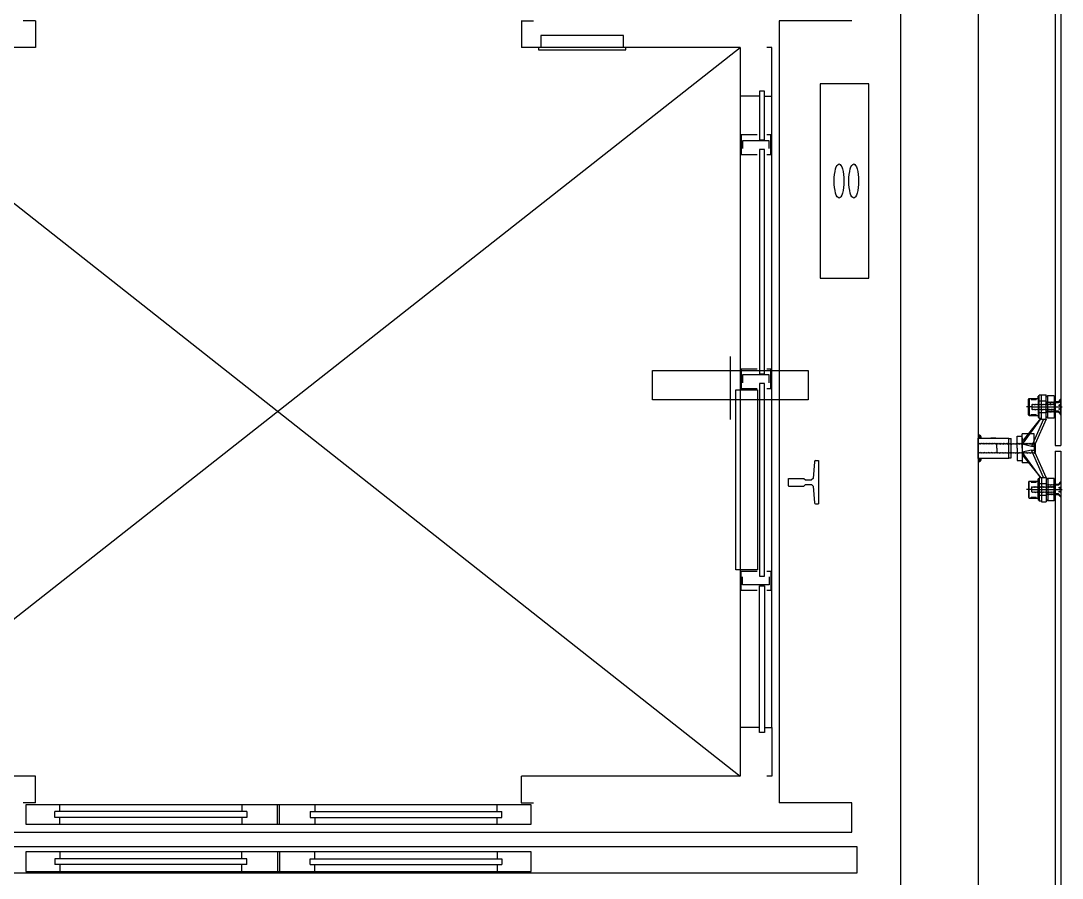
# Model space of a CAD drawing. Header units: millimetres. Extents: x -7616 to 421613, y 91067 to 341353.
# Drawn here: x 309207 to 311350, y 213628 to 215393 of the extents above; entities that cross this region are included whole.
import ezdxf

# ---------------------------------------------------------------- set-up
doc = ezdxf.new("R2010")
doc.units = ezdxf.units.MM
doc.header["$LTSCALE"] = 500
doc.header["$MEASUREMENT"] = 0
for name, pattern in [('CENTER', [65, 60, -2, 1, -2]), ('CENTER1', [8, 6, -1, 0, -1]), ('DASH_2', [34, 30, -1.5, 1, -1.5]), ('HIDDEN', [2, 1, -1])]:
    doc.linetypes.add(name, pattern=pattern)
doc.layers.add('e-plan', color=9, linetype='CONTINUOUS')

msp = doc.modelspace()

# ---------------------------------------------------------------- linework, layer by layer
at = {"layer": 'e-plan'}
for p, q in [((311334.9, 215934.2), (311334.9, 214519.2)), ((311346.9, 215934.2), (311346.9, 214519.2)), ((311016.9, 215648.2), (311016.9, 213378.2)), ((311176.9, 215648.2), (311176.9, 213378.2)), ((309236.9, 215393.2), (309211.9, 215393.2)), ((309236.9, 215393.2), (309236.9, 215338.2)), ((310236.7, 215393.2), (310261.7, 215393.2)), ((310236.9, 215393.2), (310236.9, 215338.2)), ((309236.9, 215338.2), (308786.9, 215338.2)), ((310686.9, 215338.2), (310236.9, 215338.2)), ((310686.9, 215338.2), (310686.9, 213838.2)), ((310726.9, 215238.2), (310686.9, 215238.2)), ((311176.9, 214492.2), (311176.9, 214534.2)), ((311334.9, 214519.2), (311346.9, 214519.2)), ((311334.9, 214507.2), (311334.9, 213068.2)), ((311334.9, 214507.2), (311346.9, 214507.2)), ((311346.9, 214507.2), (311346.9, 213068.2)), ((310839.8, 214485.3), (310837.1, 214451.2)), ((310842.3, 214487.7), (310847.9, 214487.7)), ((310847.9, 214487.7), (310847.9, 214398.7)), ((310785.9, 214450.2), (310786.9, 214451.2)), ((310785.9, 214450.2), (310785.9, 214436.2)), ((310785.9, 214436.2), (310786.9, 214435.2)), ((310786.9, 214451.2), (310817.9, 214451.2)), ((310786.9, 214435.2), (310817.9, 214435.2)), ((310817.9, 214451.2), (310821.2, 214447.9)), ((310817.9, 214435.2), (310821.2, 214438.4)), ((310821.2, 214447.9), (310833.9, 214447.9)), ((310821.2, 214438.4), (310833.9, 214438.4)), ((310837.1, 214451.2), (310833.9, 214447.9)), ((310837.1, 214435.2), (310833.9, 214438.4)), ((310837.1, 214435.2), (310839.8, 214401)), ((310842.3, 214398.7), (310847.9, 214398.7)), ((310726.9, 213938.2), (310686.9, 213938.2)), ((309236.9, 213838.2), (308786.9, 213838.2)), ((309236.9, 213783.2), (309236.9, 213838.2)), ((310686.9, 213838.2), (310236.9, 213838.2)), ((310236.9, 213783.2), (310236.9, 213838.2)), ((309236.9, 213783.2), (309211.9, 213783.2)), ((309286.9, 213765.2), (309286.9, 213779.2)), ((309661.9, 213779.2), (309661.9, 213765.2)), ((309734.9, 213739.2), (309734.9, 213779.2)), ((309738.9, 213739.2), (309738.9, 213779.2)), ((309811.9, 213779.2), (309811.9, 213765.2)), ((310186.9, 213765.2), (310186.9, 213779.2)), ((310236.7, 213783.2), (310261.7, 213783.2)), ((309671.9, 213765.2), (309276.9, 213765.2)), ((309286.9, 213739.2), (309286.9, 213753.2)), ((309661.9, 213753.2), (309661.9, 213739.2)), ((309671.9, 213765.2), (309671.9, 213753.2)), ((309801.9, 213765.2), (309801.9, 213753.2)), ((309801.9, 213765.2), (310196.9, 213765.2)), ((309811.9, 213753.2), (309811.9, 213739.2)), ((310186.9, 213739.2), (310186.9, 213753.2)), ((308546.9, 213693.2), (310926.9, 213693.2)), ((310926.9, 213693.2), (310926.9, 213638.2)), ((309286.9, 213682.2), (309286.9, 213668.2)), ((309661.9, 213668.2), (309661.9, 213682.2)), ((309671.9, 213656.2), (309671.9, 213668.2)), ((309734.9, 213682.2), (309734.9, 213642.2)), ((309738.9, 213682.2), (309738.9, 213642.2)), ((309801.9, 213656.2), (309801.9, 213668.2)), ((309811.9, 213668.2), (309811.9, 213682.2)), ((310186.9, 213682.2), (310186.9, 213668.2)), ((309671.9, 213656.2), (309276.9, 213656.2)), ((309286.9, 213656.2), (309286.9, 213642.2)), ((309661.9, 213642.2), (309661.9, 213656.2)), ((309801.9, 213656.2), (310196.9, 213656.2)), ((309811.9, 213642.2), (309811.9, 213656.2)), ((310186.9, 213656.2), (310186.9, 213642.2)), ((310926.9, 213638.2), (308546.9, 213638.2))]:
    msp.add_line(p, q, dxfattribs=at)
at = {"layer": 'e-plan', "linetype": 'Continuous'}
for p, q in [((310766.9, 215393.2), (310766.9, 213783.2)), ((310916.9, 215393.2), (310766.9, 215393.2)), ((310751.9, 213938.2), (310751.9, 215338.2)), ((311279.9, 214613.7), (311281.9, 214615.7)), ((311279.9, 214582.7), (311279.9, 214613.7)), ((311281.9, 214615.7), (311299.9, 214615.7)), ((311285.9, 214613.7), (311295.9, 214613.7)), ((311301.9, 214620.2), (311299.9, 214620.2)), ((311301.9, 214574.2), (311301.9, 214622.2)), ((311306.9, 214622.2), (311301.9, 214622.2)), ((311306.9, 214623.1), (311316.9, 214623.1)), ((311306.9, 214573.1), (311306.9, 214623.1)), ((311316.9, 214607.2), (311316.9, 214623.1)), ((311316.9, 214593.7), (311316.9, 214606.9)), ((311332.9, 214621.2), (311319.9, 214621.2)), ((311319.9, 214606.9), (311319.9, 214621.2)), ((311319.9, 214575.2), (311319.9, 214606.9)), ((311332.9, 214621.2), (311332.9, 214608.2)), ((311332.9, 214619.7), (311334.9, 214619.7)), ((311332.9, 214607.9), (311332.9, 214603.9)), ((311341.7, 214608.9), (311334.9, 214608.9)), ((311341.7, 214606.9), (311334.9, 214606.9)), ((311341.7, 214608.9), (311346.9, 214614.2)), ((311346.9, 214581.3), (311346.9, 214615)), ((311316.9, 214589.4), (311316.9, 214593.4)), ((311316.9, 214573.1), (311316.9, 214589.1)), ((311332.9, 214603.7), (311332.9, 214592.7)), ((311332.9, 214592.4), (311332.9, 214588.4)), ((311332.9, 214588.1), (311332.9, 214576.7)), ((311341.7, 214589.4), (311334.9, 214589.4)), ((311341.7, 214587.4), (311334.9, 214587.4)), ((311341.7, 214587.4), (311346.9, 214582.2)), ((311343.9, 214601.5), (311343.9, 214602.9)), ((311343.9, 214593.5), (311343.9, 214594.9)), ((311266.9, 214526.5), (311305.7, 214574.2)), ((311305.9, 214574.2), (311266.9, 214521.4)), ((311281.9, 214580.7), (311279.9, 214582.7)), ((311281.9, 214580.7), (311299.9, 214580.7)), ((311285.9, 214582.7), (311295.9, 214582.7)), ((311311.2, 214573.2), (311286.5, 214517.1)), ((311316.7, 214573.2), (311294.2, 214522.2)), ((311301.9, 214576.2), (311299.9, 214576.2)), ((311306.9, 214574.2), (311301.9, 214574.2)), ((311306.9, 214573.1), (311316.9, 214573.1)), ((311332.9, 214575.2), (311319.9, 214575.2)), ((311332.9, 214576.7), (311334.9, 214576.7)), ((311332.9, 214576.7), (311332.9, 214575.2)), ((311266.9, 214513.2), (311266.9, 214543.2)), ((311291.9, 214543.2), (311266.9, 214543.2)), ((311291.9, 214517.1), (311291.9, 214543.2)), ((311176.9, 214534.2), (311238.8, 214534.2)), ((311212.8, 214534.2), (311202.9, 214534.2)), ((311239.8, 214533.2), (311238.8, 214534.2)), ((311238.8, 214534.2), (311238.8, 214492.2)), ((311239.8, 214533.2), (311244.8, 214533.2)), ((311239.8, 214493.2), (311239.8, 214533.2)), ((311244.8, 214523.3), (311244.8, 214533.2)), ((311244.8, 214503.3), (311244.8, 214523)), ((311256.9, 214523.4), (311256.9, 214538.2)), ((311256.9, 214513.2), (311256.9, 214523.2)), ((311266.9, 214534.7), (311266.9, 214513.2)), ((311286.5, 214517.1), (311266.9, 214521.4)), ((311294.1, 214522), (311291.9, 214517.1)), ((311294.6, 214504.5), (311294.6, 214521.8)), ((311244.8, 214493.2), (311244.8, 214503)), ((311256.9, 214513.2), (311256.9, 214503.2)), ((311256.9, 214502.9), (311256.9, 214488.2)), ((311266.9, 214513.2), (311266.9, 214483.2)), ((311266.9, 214513.2), (311266.9, 214491.7)), ((311286.5, 214509.2), (311266.9, 214504.9)), ((311305.9, 214452.2), (311266.9, 214504.9)), ((311266.9, 214499.8), (311305.7, 214452.2)), ((311291.9, 214517.1), (311286.5, 214517.1)), ((311311.2, 214453.2), (311286.5, 214509.2)), ((311286.5, 214509.2), (311291.9, 214509.2)), ((311291.9, 214517.1), (311291.9, 214509.2)), ((311294.1, 214504.3), (311291.9, 214509.2)), ((311316.7, 214453.2), (311294.2, 214504.1)), ((311238.8, 214492.2), (311176.9, 214492.2)), ((311238.8, 214492.2), (311239.8, 214493.2)), ((311239.8, 214493.2), (311244.8, 214493.2)), ((311280.5, 214483.2), (311266.9, 214483.2)), ((311281.9, 214445.7), (311279.9, 214443.7)), ((311279.9, 214443.7), (311279.9, 214412.7)), ((311281.9, 214445.7), (311299.9, 214445.7)), ((311285.9, 214443.7), (311295.9, 214443.7)), ((311301.9, 214450.2), (311299.9, 214450.2)), ((311306.9, 214452.2), (311301.9, 214452.2)), ((311301.9, 214452.2), (311301.9, 214404.2)), ((311306.9, 214453.2), (311306.9, 214403.2)), ((311306.9, 214453.2), (311316.9, 214453.2)), ((311316.9, 214453.2), (311316.9, 214437.2)), ((311316.9, 214436.9), (311316.9, 214432.9)), ((311319.9, 214451.2), (311319.9, 214419.4)), ((311332.9, 214451.2), (311319.9, 214451.2)), ((311332.9, 214449.7), (311332.9, 214451.2)), ((311332.9, 214449.7), (311334.9, 214449.7)), ((311332.9, 214438.2), (311332.9, 214449.7)), ((311332.9, 214433.9), (311332.9, 214437.9)), ((311341.7, 214438.9), (311334.9, 214438.9)), ((311341.7, 214436.9), (311334.9, 214436.9)), ((311341.7, 214438.9), (311346.9, 214444.2)), ((311346.9, 214445), (311346.9, 214411.3)), ((311316.9, 214432.7), (311316.9, 214419.4)), ((311316.9, 214419.1), (311316.9, 214403.2)), ((311319.9, 214419.4), (311319.9, 214405.2)), ((311332.9, 214422.7), (311332.9, 214433.7)), ((311332.9, 214418.4), (311332.9, 214422.4)), ((311332.9, 214405.2), (311332.9, 214418.1)), ((311341.7, 214419.4), (311334.9, 214419.4)), ((311341.7, 214417.4), (311334.9, 214417.4)), ((311341.7, 214417.4), (311346.9, 214412.2)), ((311343.9, 214432.9), (311343.9, 214431.5)), ((311343.9, 214424.9), (311343.9, 214423.5)), ((311279.9, 214412.7), (311281.9, 214410.7)), ((311281.9, 214410.7), (311299.9, 214410.7)), ((311285.9, 214412.7), (311295.9, 214412.7)), ((311301.9, 214406.2), (311299.9, 214406.2)), ((311306.9, 214404.2), (311301.9, 214404.2)), ((311306.9, 214403.2), (311316.9, 214403.2)), ((311332.9, 214405.2), (311319.9, 214405.2)), ((311332.9, 214406.7), (311334.9, 214406.7)), ((310916.9, 213783.2), (310766.9, 213783.2)), ((310916.9, 213723.2), (310916.9, 213783.2)), ((308556.9, 213723.2), (310916.9, 213723.2))]:
    msp.add_line(p, q, dxfattribs=at)
at = {"layer": 'e-plan', "ltscale": 2}
for p, q in [((308786.9, 213843.2), (310686.9, 215338.2)), ((308786.9, 215338.2), (310686.9, 213838.2))]:
    msp.add_line(p, q, dxfattribs=at)
at = {"layer": 'e-plan', "linetype": 'CENTER'}
msp.add_line((310666.9, 214572.1), (310666.9, 214702), dxfattribs=at)
at = {"layer": 'e-plan', "linetype": 'CENTER1'}
for p, q in [((311281.9, 214615.7), (311281.9, 214580.7)), ((311285.9, 214615.7), (311285.9, 214613.7)), ((311295.9, 214615.7), (311295.9, 214613.7)), ((311299.9, 214615.7), (311299.9, 214620.2)), ((311299.9, 214615.7), (311299.9, 214578)), ((311319.9, 214621.2), (311316.9, 214618.2)), ((311316.9, 214607.2), (311318.4, 214608.7)), ((311316.9, 214606.9), (311318.4, 214608.4)), ((311318.4, 214608.7), (311319.9, 214607.2)), ((311318.4, 214608.4), (311319.9, 214606.9)), ((311319.9, 214607.2), (311321.4, 214608.7)), ((311319.9, 214606.9), (311321.4, 214608.4)), ((311321.4, 214608.7), (311322.9, 214607.2)), ((311321.4, 214608.4), (311322.9, 214606.9)), ((311322.9, 214607.2), (311324.4, 214608.7)), ((311322.9, 214606.9), (311324.4, 214608.4)), ((311324.4, 214608.7), (311325.9, 214607.2)), ((311324.4, 214608.4), (311325.9, 214606.9)), ((311325.9, 214607.2), (311327.4, 214608.7)), ((311325.9, 214606.9), (311327.4, 214608.4)), ((311327.4, 214608.7), (311328.9, 214607.2)), ((311327.4, 214608.4), (311328.9, 214606.9)), ((311328.9, 214607.2), (311330.4, 214608.7)), ((311328.9, 214606.9), (311330.4, 214608.4)), ((311330.4, 214608.7), (311331.9, 214607.2)), ((311330.4, 214608.4), (311331.9, 214606.9)), ((311331.9, 214606.9), (311333.4, 214608.4)), ((311331.9, 214607.2), (311332.9, 214608.2)), ((311333.4, 214608.4), (311334.9, 214606.9)), ((311346.9, 214612.2), (311341.7, 214606.9)), ((311286.9, 214598.2), (311275.9, 214598.2)), ((311286.9, 214602.7), (311288.4, 214604.2)), ((311286.9, 214602.7), (311286.9, 214593.7)), ((311286.9, 214598.2), (311349.5, 214598.2)), ((311286.9, 214593.7), (311288.4, 214592.2)), ((311288.4, 214604.2), (311289.9, 214602.7)), ((311288.4, 214592.2), (311289.9, 214593.7)), ((311289.9, 214602.7), (311291.4, 214604.2)), ((311289.9, 214593.7), (311291.4, 214592.2)), ((311291.4, 214604.2), (311292.9, 214602.7)), ((311291.4, 214592.2), (311292.9, 214593.7)), ((311292.9, 214602.7), (311294.4, 214604.2)), ((311292.9, 214593.7), (311294.4, 214592.2)), ((311294.4, 214604.2), (311295.9, 214602.7)), ((311294.4, 214592.2), (311295.9, 214593.7)), ((311295.9, 214602.7), (311297.4, 214604.2)), ((311295.9, 214593.7), (311297.4, 214592.2)), ((311297.4, 214604.2), (311298.9, 214602.7)), ((311297.4, 214592.2), (311298.9, 214593.7)), ((311298.9, 214602.7), (311300.4, 214604.2)), ((311298.9, 214593.7), (311300.4, 214592.2)), ((311300.4, 214604.2), (311301.9, 214602.7)), ((311300.4, 214592.2), (311301.9, 214593.7)), ((311301.9, 214602.7), (311303.4, 214604.2)), ((311301.9, 214593.7), (311303.4, 214592.2)), ((311303.4, 214604.2), (311304.9, 214602.7)), ((311303.4, 214592.2), (311304.9, 214593.7)), ((311304.9, 214602.7), (311306.4, 214604.2)), ((311304.9, 214593.7), (311306.4, 214592.2)), ((311306.4, 214604.2), (311307.9, 214602.7)), ((311306.4, 214592.2), (311307.9, 214593.7)), ((311307.9, 214602.7), (311309.4, 214604.2)), ((311307.9, 214593.7), (311309.4, 214592.2)), ((311309.4, 214604.2), (311310.9, 214602.7)), ((311309.4, 214592.2), (311310.9, 214593.7)), ((311310.9, 214602.7), (311312.4, 214604.2)), ((311310.9, 214593.7), (311312.4, 214592.2)), ((311312.4, 214604.2), (311313.9, 214602.7)), ((311312.4, 214592.2), (311313.9, 214593.7)), ((311313.9, 214602.7), (311315.4, 214604.2)), ((311313.9, 214593.7), (311315.4, 214592.2)), ((311315.4, 214604.2), (311316.9, 214602.7)), ((311315.4, 214592.2), (311316.9, 214593.7)), ((311316.9, 214602.9), (311318.4, 214604.4)), ((311316.9, 214602.7), (311318.4, 214604.2)), ((311316.9, 214593.7), (311318.4, 214592.2)), ((311316.9, 214593.4), (311318.4, 214591.9)), ((311316.9, 214589.4), (311318.4, 214587.9)), ((311316.9, 214589.1), (311318.4, 214587.6)), ((311318.4, 214604.4), (311319.9, 214602.9)), ((311318.4, 214604.2), (311319.9, 214602.7)), ((311318.4, 214592.2), (311319.9, 214593.7)), ((311318.4, 214591.9), (311319.9, 214593.4)), ((311318.4, 214587.9), (311319.9, 214589.4)), ((311318.4, 214587.6), (311319.9, 214589.1)), ((311319.9, 214602.9), (311321.4, 214604.4)), ((311319.9, 214602.7), (311321.4, 214604.2)), ((311319.9, 214593.7), (311321.4, 214592.2)), ((311319.9, 214593.4), (311321.4, 214591.9)), ((311319.9, 214589.4), (311321.4, 214587.9)), ((311319.9, 214589.1), (311321.4, 214587.6)), ((311321.4, 214604.4), (311322.9, 214602.9)), ((311321.4, 214604.2), (311322.9, 214602.7)), ((311321.4, 214592.2), (311322.9, 214593.7)), ((311321.4, 214591.9), (311322.9, 214593.4)), ((311321.4, 214587.9), (311322.9, 214589.4)), ((311321.4, 214587.6), (311322.9, 214589.1)), ((311322.9, 214602.9), (311324.4, 214604.4)), ((311322.9, 214602.7), (311324.4, 214604.2)), ((311322.9, 214593.7), (311324.4, 214592.2)), ((311322.9, 214593.4), (311324.4, 214591.9)), ((311322.9, 214589.4), (311324.4, 214587.9)), ((311322.9, 214589.1), (311324.4, 214587.6)), ((311324.4, 214604.4), (311325.9, 214602.9)), ((311324.4, 214604.2), (311325.9, 214602.7)), ((311324.4, 214592.2), (311325.9, 214593.7)), ((311324.4, 214591.9), (311325.9, 214593.4)), ((311324.4, 214587.9), (311325.9, 214589.4)), ((311324.4, 214587.6), (311325.9, 214589.1)), ((311325.9, 214602.9), (311327.4, 214604.4)), ((311325.9, 214602.7), (311327.4, 214604.2)), ((311325.9, 214593.7), (311327.4, 214592.2)), ((311325.9, 214593.4), (311327.4, 214591.9)), ((311325.9, 214589.4), (311327.4, 214587.9)), ((311325.9, 214589.1), (311327.4, 214587.6)), ((311327.4, 214604.4), (311328.9, 214602.9)), ((311327.4, 214604.2), (311328.9, 214602.7)), ((311327.4, 214592.2), (311328.9, 214593.7)), ((311327.4, 214591.9), (311328.9, 214593.4)), ((311327.4, 214587.9), (311328.9, 214589.4)), ((311327.4, 214587.6), (311328.9, 214589.1)), ((311328.9, 214602.9), (311330.4, 214604.4)), ((311328.9, 214602.7), (311330.4, 214604.2)), ((311328.9, 214593.7), (311330.4, 214592.2)), ((311328.9, 214593.4), (311330.4, 214591.9)), ((311328.9, 214589.4), (311330.4, 214587.9)), ((311328.9, 214589.1), (311330.4, 214587.6)), ((311330.4, 214604.4), (311331.9, 214602.9)), ((311330.4, 214604.2), (311331.9, 214602.7)), ((311330.4, 214592.2), (311331.9, 214593.7)), ((311330.4, 214591.9), (311331.9, 214593.4)), ((311330.4, 214587.9), (311331.9, 214589.4)), ((311330.4, 214587.6), (311331.9, 214589.1)), ((311331.9, 214602.9), (311332.9, 214603.9)), ((311331.9, 214602.7), (311332.9, 214603.7)), ((311331.9, 214593.7), (311332.9, 214592.7)), ((311331.9, 214593.4), (311332.9, 214592.4)), ((311331.9, 214589.4), (311333.4, 214587.9)), ((311331.9, 214589.1), (311332.9, 214588.1)), ((311333.4, 214587.9), (311334.9, 214589.4)), ((311346.9, 214584.2), (311341.7, 214589.4)), ((311341.9, 214602.2), (311346.9, 214602.2)), ((311341.9, 214594.2), (311346.9, 214594.2)), ((311344.2, 214603.2), (311346.9, 214603.2)), ((311344.2, 214601.2), (311346.9, 214601.2)), ((311344.2, 214595.2), (311346.9, 214595.2)), ((311344.2, 214593.2), (311346.9, 214593.2)), ((311285.9, 214580.7), (311285.9, 214582.7)), ((311295.9, 214580.7), (311295.9, 214582.7)), ((311299.9, 214578), (311299.9, 214576.2)), ((311319.9, 214575.2), (311316.9, 214578.2)), ((311177.4, 214521.9), (311176.9, 214522.4)), ((311178.9, 214523.4), (311177.4, 214521.9)), ((311180.4, 214521.9), (311178.9, 214523.4)), ((311181.9, 214523.4), (311180.4, 214521.9)), ((311183.4, 214521.9), (311181.9, 214523.4)), ((311184.9, 214523.4), (311183.4, 214521.9)), ((311186.4, 214521.9), (311184.9, 214523.4)), ((311187.9, 214523.4), (311186.4, 214521.9)), ((311189.4, 214521.9), (311187.9, 214523.4)), ((311190.9, 214523.4), (311189.4, 214521.9)), ((311192.4, 214521.9), (311190.9, 214523.4)), ((311193.9, 214523.4), (311192.4, 214521.9)), ((311195.4, 214521.9), (311193.9, 214523.4)), ((311196.9, 214523.4), (311195.4, 214521.9)), ((311198.4, 214521.9), (311196.9, 214523.4)), ((311199.9, 214523.4), (311198.4, 214521.9)), ((311201.4, 214521.9), (311199.9, 214523.4)), ((311202.9, 214523.4), (311201.4, 214521.9)), ((311204.4, 214521.9), (311202.9, 214523.4)), ((311205.9, 214523.4), (311204.4, 214521.9)), ((311207.4, 214521.9), (311205.9, 214523.4)), ((311208.9, 214523.4), (311207.4, 214521.9)), ((311210.4, 214521.9), (311208.9, 214523.4)), ((311211.9, 214523.4), (311210.4, 214521.9)), ((311213.4, 214521.9), (311211.9, 214523.4)), ((311214.9, 214523.4), (311213.4, 214521.9)), ((311214.9, 214523.4), (311216.4, 214521.9)), ((311214.9, 214523.2), (311216.4, 214521.7)), ((311214.9, 214513.2), (311214.9, 214523.2)), ((311216.4, 214521.9), (311217.9, 214523.4)), ((311216.4, 214521.7), (311217.9, 214523.2)), ((311217.9, 214523.4), (311219.4, 214521.9)), ((311217.9, 214523.2), (311219.4, 214521.7)), ((311219.4, 214521.9), (311220.9, 214523.4)), ((311219.4, 214521.7), (311220.9, 214523.2)), ((311220.9, 214523.4), (311222.4, 214521.9)), ((311220.9, 214523.2), (311222.4, 214521.7)), ((311222.4, 214521.9), (311223.9, 214523.4)), ((311222.4, 214521.7), (311223.9, 214523.2)), ((311223.9, 214523.4), (311225.4, 214521.9)), ((311223.9, 214523.2), (311225.4, 214521.7)), ((311225.4, 214521.9), (311226.9, 214523.4)), ((311225.4, 214521.7), (311226.9, 214523.2)), ((311226.9, 214523.4), (311228.4, 214521.9)), ((311226.9, 214523.2), (311228.4, 214521.7)), ((311228.4, 214521.9), (311229.9, 214523.4)), ((311228.4, 214521.7), (311229.9, 214523.2)), ((311229.9, 214523.4), (311231.4, 214521.9)), ((311229.9, 214523.2), (311231.4, 214521.7)), ((311231.4, 214521.9), (311232.9, 214523.4)), ((311231.4, 214521.7), (311232.9, 214523.2)), ((311232.9, 214523.4), (311234.4, 214521.9)), ((311232.9, 214523.2), (311234.4, 214521.7)), ((311234.4, 214521.9), (311235.9, 214523.4)), ((311234.4, 214521.7), (311235.9, 214523.2)), ((311235.9, 214523.4), (311237.4, 214521.9)), ((311235.9, 214523.2), (311237.4, 214521.7)), ((311237.4, 214521.9), (311238.9, 214523.4)), ((311237.4, 214521.7), (311238.9, 214523.2)), ((311238.9, 214523.4), (311240.4, 214521.9)), ((311238.9, 214523.2), (311240.4, 214521.7)), ((311240.4, 214521.9), (311241.9, 214523.4)), ((311240.4, 214521.7), (311241.9, 214523.2)), ((311241.9, 214523.4), (311243.4, 214521.9)), ((311241.9, 214523.2), (311243.4, 214521.7)), ((311243.4, 214521.9), (311244.8, 214523.3)), ((311243.4, 214521.7), (311244.9, 214523.2)), ((311244.9, 214523.2), (311246.4, 214521.7)), ((311246.4, 214521.7), (311247.9, 214523.2)), ((311247.9, 214523.2), (311249.4, 214521.7)), ((311249.4, 214521.7), (311250.9, 214523.2)), ((311250.9, 214523.2), (311252.4, 214521.7)), ((311252.4, 214521.7), (311253.9, 214523.2)), ((311253.9, 214523.2), (311255.4, 214521.7)), ((311255.4, 214521.7), (311256.9, 214523.2)), ((311256.9, 214523.4), (311258.4, 214521.9)), ((311256.9, 214523.2), (311258.4, 214521.7)), ((311258.4, 214521.9), (311259.9, 214523.4)), ((311258.4, 214521.7), (311259.9, 214523.2)), ((311258.4, 214521.7), (311259.4, 214522.7)), ((311259.9, 214523.4), (311261.4, 214521.9)), ((311259.9, 214523.2), (311261.4, 214521.7)), ((311261.4, 214521.9), (311262.9, 214523.4)), ((311261.4, 214521.7), (311262.9, 214523.2)), ((311262.9, 214523.4), (311264.4, 214521.9)), ((311262.9, 214523.2), (311264.4, 214521.7)), ((311264.4, 214521.9), (311265.9, 214523.4)), ((311264.4, 214521.7), (311265.9, 214523.2)), ((311265.9, 214523.4), (311267.4, 214521.9)), ((311265.9, 214523.2), (311267.4, 214521.7)), ((311267.4, 214521.9), (311268.9, 214523.4)), ((311267.4, 214521.7), (311268.9, 214523.2)), ((311268.9, 214523.4), (311270.4, 214521.9)), ((311268.9, 214523.2), (311270.4, 214521.7)), ((311270.4, 214521.9), (311271.9, 214523.4)), ((311270.4, 214521.7), (311271.9, 214523.2)), ((311270.4, 214521.9), (311271.4, 214522.9)), ((311271.9, 214523.4), (311273.4, 214521.9)), ((311271.9, 214523.2), (311273.4, 214521.7)), ((311273.4, 214521.9), (311274.9, 214523.4)), ((311273.4, 214521.7), (311274.9, 214523.2)), ((311274.9, 214523.4), (311276.4, 214521.9)), ((311274.9, 214523.2), (311276.4, 214521.7)), ((311276.4, 214521.9), (311277.9, 214523.4)), ((311276.4, 214521.7), (311277.9, 214523.2)), ((311277.9, 214523.4), (311279.4, 214521.9)), ((311277.9, 214523.2), (311279.4, 214521.7)), ((311279.4, 214521.9), (311280.9, 214523.4)), ((311279.4, 214521.7), (311280.9, 214523.2)), ((311280.9, 214523.4), (311282.4, 214521.9)), ((311280.9, 214523.2), (311282.4, 214521.7)), ((311282.4, 214521.9), (311283.9, 214523.4)), ((311282.4, 214521.7), (311283.9, 214523.2)), ((311283.9, 214523.4), (311285.4, 214521.9)), ((311283.9, 214523.2), (311285.4, 214521.7)), ((311285.4, 214521.9), (311286.9, 214523.4)), ((311285.4, 214521.7), (311286.9, 214523.2)), ((311286.9, 214523.4), (311288.4, 214521.9)), ((311286.9, 214523.2), (311288.4, 214521.7)), ((311288.4, 214521.9), (311289.9, 214523.4)), ((311288.4, 214521.7), (311289.9, 214523.2)), ((311289.9, 214523.4), (311291.4, 214521.9)), ((311289.9, 214523.2), (311291.4, 214521.7)), ((311291.4, 214521.9), (311292.9, 214523.4)), ((311291.4, 214521.7), (311292.9, 214523.2)), ((311292.9, 214523.4), (311294.2, 214522.2)), ((311292.9, 214523.2), (311294.4, 214521.7)), ((311294.4, 214521.7), (311294.6, 214521.8)), ((311177.4, 214504.4), (311176.9, 214503.9)), ((311178.9, 214502.9), (311177.4, 214504.4)), ((311180.4, 214504.4), (311178.9, 214502.9)), ((311181.9, 214502.9), (311180.4, 214504.4)), ((311183.4, 214504.4), (311181.9, 214502.9)), ((311184.9, 214502.9), (311183.4, 214504.4)), ((311186.4, 214504.4), (311184.9, 214502.9)), ((311187.9, 214502.9), (311186.4, 214504.4)), ((311189.4, 214504.4), (311187.9, 214502.9)), ((311190.9, 214502.9), (311189.4, 214504.4)), ((311192.4, 214504.4), (311190.9, 214502.9)), ((311193.9, 214502.9), (311192.4, 214504.4)), ((311195.4, 214504.4), (311193.9, 214502.9)), ((311196.9, 214502.9), (311195.4, 214504.4)), ((311198.4, 214504.4), (311196.9, 214502.9)), ((311199.9, 214502.9), (311198.4, 214504.4)), ((311201.4, 214504.4), (311199.9, 214502.9)), ((311202.9, 214502.9), (311201.4, 214504.4)), ((311204.4, 214504.4), (311202.9, 214502.9)), ((311205.9, 214502.9), (311204.4, 214504.4)), ((311207.4, 214504.4), (311205.9, 214502.9)), ((311208.9, 214502.9), (311207.4, 214504.4)), ((311210.4, 214504.4), (311208.9, 214502.9)), ((311211.9, 214502.9), (311210.4, 214504.4)), ((311213.4, 214504.4), (311211.9, 214502.9)), ((311214.9, 214502.9), (311213.4, 214504.4)), ((311214.9, 214513.2), (311214.9, 214503.2)), ((311214.9, 214503.2), (311216.4, 214504.7)), ((311214.9, 214502.9), (311216.4, 214504.4)), ((311216.4, 214504.7), (311217.9, 214503.2)), ((311216.4, 214504.4), (311217.9, 214502.9)), ((311217.9, 214503.2), (311219.4, 214504.7)), ((311217.9, 214502.9), (311219.4, 214504.4)), ((311219.4, 214504.7), (311220.9, 214503.2)), ((311219.4, 214504.4), (311220.9, 214502.9)), ((311220.9, 214503.2), (311222.4, 214504.7)), ((311220.9, 214502.9), (311222.4, 214504.4)), ((311222.4, 214504.7), (311223.9, 214503.2)), ((311222.4, 214504.4), (311223.9, 214502.9)), ((311223.9, 214503.2), (311225.4, 214504.7)), ((311223.9, 214502.9), (311225.4, 214504.4)), ((311225.4, 214504.7), (311226.9, 214503.2)), ((311225.4, 214504.4), (311226.9, 214502.9)), ((311226.9, 214503.2), (311228.4, 214504.7)), ((311226.9, 214502.9), (311228.4, 214504.4)), ((311228.4, 214504.7), (311229.9, 214503.2)), ((311228.4, 214504.4), (311229.9, 214502.9)), ((311229.9, 214503.2), (311231.4, 214504.7)), ((311229.9, 214502.9), (311231.4, 214504.4)), ((311231.4, 214504.7), (311232.9, 214503.2)), ((311231.4, 214504.4), (311232.9, 214502.9)), ((311232.9, 214503.2), (311234.4, 214504.7)), ((311232.9, 214502.9), (311234.4, 214504.4)), ((311234.4, 214504.7), (311235.9, 214503.2)), ((311234.4, 214504.4), (311235.9, 214502.9)), ((311235.9, 214503.2), (311237.4, 214504.7)), ((311235.9, 214502.9), (311237.4, 214504.4)), ((311237.4, 214504.7), (311238.9, 214503.2)), ((311237.4, 214504.4), (311238.9, 214502.9)), ((311238.9, 214503.2), (311240.4, 214504.7)), ((311238.9, 214502.9), (311240.4, 214504.4)), ((311240.4, 214504.7), (311241.9, 214503.2)), ((311240.4, 214504.4), (311241.9, 214502.9)), ((311241.9, 214503.2), (311243.4, 214504.7)), ((311241.9, 214502.9), (311243.4, 214504.4)), ((311243.4, 214504.7), (311244.9, 214503.2)), ((311243.4, 214504.4), (311244.8, 214503)), ((311244.9, 214503.2), (311246.4, 214504.7)), ((311246.4, 214504.7), (311247.9, 214503.2)), ((311247.9, 214503.2), (311249.4, 214504.7)), ((311249.4, 214504.7), (311250.9, 214503.2)), ((311250.9, 214503.2), (311252.4, 214504.7)), ((311252.4, 214504.7), (311253.9, 214503.2)), ((311253.9, 214503.2), (311255.4, 214504.7)), ((311255.4, 214504.7), (311256.9, 214503.2)), ((311256.9, 214503.2), (311258.4, 214504.7)), ((311256.9, 214502.9), (311258.4, 214504.4)), ((311258.4, 214504.7), (311259.9, 214503.2)), ((311258.4, 214504.7), (311259.4, 214503.7)), ((311258.4, 214504.4), (311259.9, 214502.9)), ((311259.9, 214503.2), (311261.4, 214504.7)), ((311259.9, 214502.9), (311261.4, 214504.4)), ((311261.4, 214504.7), (311262.9, 214503.2)), ((311261.4, 214504.4), (311262.9, 214502.9)), ((311262.9, 214503.2), (311264.4, 214504.7)), ((311262.9, 214502.9), (311264.4, 214504.4)), ((311264.4, 214504.7), (311265.9, 214503.2)), ((311264.4, 214504.4), (311265.9, 214502.9)), ((311265.9, 214503.2), (311267.4, 214504.7)), ((311265.9, 214502.9), (311267.4, 214504.4)), ((311267.4, 214504.7), (311268.9, 214503.2)), ((311267.4, 214504.4), (311268.9, 214502.9)), ((311268.9, 214503.2), (311270.4, 214504.7)), ((311268.9, 214502.9), (311270.4, 214504.4)), ((311270.4, 214504.7), (311271.9, 214503.2)), ((311270.4, 214504.4), (311271.9, 214502.9)), ((311270.4, 214504.4), (311271.4, 214503.4)), ((311271.9, 214503.2), (311273.4, 214504.7)), ((311271.9, 214502.9), (311273.4, 214504.4)), ((311273.4, 214504.7), (311274.9, 214503.2)), ((311273.4, 214504.4), (311274.9, 214502.9)), ((311274.9, 214503.2), (311276.4, 214504.7)), ((311274.9, 214502.9), (311276.4, 214504.4)), ((311276.4, 214504.7), (311277.9, 214503.2)), ((311276.4, 214504.4), (311277.9, 214502.9)), ((311277.9, 214503.2), (311279.4, 214504.7)), ((311277.9, 214502.9), (311279.4, 214504.4)), ((311279.4, 214504.7), (311280.9, 214503.2)), ((311279.4, 214504.4), (311280.9, 214502.9)), ((311280.9, 214503.2), (311282.4, 214504.7)), ((311280.9, 214502.9), (311282.4, 214504.4)), ((311282.4, 214504.7), (311283.9, 214503.2)), ((311282.4, 214504.4), (311283.9, 214502.9)), ((311283.9, 214503.2), (311285.4, 214504.7)), ((311283.9, 214502.9), (311285.4, 214504.4)), ((311285.4, 214504.7), (311286.9, 214503.2)), ((311285.4, 214504.4), (311286.9, 214502.9)), ((311286.9, 214503.2), (311288.4, 214504.7)), ((311286.9, 214502.9), (311288.4, 214504.4)), ((311288.4, 214504.7), (311289.9, 214503.2)), ((311288.4, 214504.4), (311289.9, 214502.9)), ((311289.9, 214503.2), (311291.4, 214504.7)), ((311289.9, 214502.9), (311291.4, 214504.4)), ((311291.4, 214504.7), (311292.9, 214503.2)), ((311291.4, 214504.4), (311292.9, 214502.9)), ((311292.9, 214503.2), (311294.4, 214504.7)), ((311292.9, 214502.9), (311294.2, 214504.1)), ((311294.4, 214504.7), (311294.6, 214504.5)), ((311281.9, 214410.7), (311281.9, 214445.7)), ((311285.9, 214445.7), (311285.9, 214443.7)), ((311295.9, 214445.7), (311295.9, 214443.7)), ((311299.9, 214448.3), (311299.9, 214450.2)), ((311299.9, 214410.7), (311299.9, 214448.3)), ((311319.9, 214451.2), (311316.9, 214448.2)), ((311316.9, 214437.2), (311318.4, 214438.7)), ((311316.9, 214436.9), (311318.4, 214438.4)), ((311318.4, 214438.7), (311319.9, 214437.2)), ((311318.4, 214438.4), (311319.9, 214436.9)), ((311319.9, 214437.2), (311321.4, 214438.7)), ((311319.9, 214436.9), (311321.4, 214438.4)), ((311321.4, 214438.7), (311322.9, 214437.2)), ((311321.4, 214438.4), (311322.9, 214436.9)), ((311322.9, 214437.2), (311324.4, 214438.7)), ((311322.9, 214436.9), (311324.4, 214438.4)), ((311324.4, 214438.7), (311325.9, 214437.2)), ((311324.4, 214438.4), (311325.9, 214436.9)), ((311325.9, 214437.2), (311327.4, 214438.7)), ((311325.9, 214436.9), (311327.4, 214438.4)), ((311327.4, 214438.7), (311328.9, 214437.2)), ((311327.4, 214438.4), (311328.9, 214436.9)), ((311328.9, 214437.2), (311330.4, 214438.7)), ((311328.9, 214436.9), (311330.4, 214438.4)), ((311330.4, 214438.7), (311331.9, 214437.2)), ((311330.4, 214438.4), (311331.9, 214436.9)), ((311331.9, 214436.9), (311333.4, 214438.4)), ((311331.9, 214437.2), (311332.9, 214438.2)), ((311333.4, 214438.4), (311334.9, 214436.9)), ((311346.9, 214442.2), (311341.7, 214436.9)), ((311286.9, 214428.2), (311275.9, 214428.2)), ((311286.9, 214432.7), (311288.4, 214434.2)), ((311286.9, 214423.7), (311286.9, 214432.7)), ((311286.9, 214428.2), (311349.5, 214428.2)), ((311286.9, 214423.7), (311288.4, 214422.2)), ((311288.4, 214434.2), (311289.9, 214432.7)), ((311288.4, 214422.2), (311289.9, 214423.7)), ((311289.9, 214432.7), (311291.4, 214434.2)), ((311289.9, 214423.7), (311291.4, 214422.2)), ((311291.4, 214434.2), (311292.9, 214432.7)), ((311291.4, 214422.2), (311292.9, 214423.7)), ((311292.9, 214432.7), (311294.4, 214434.2)), ((311292.9, 214423.7), (311294.4, 214422.2)), ((311294.4, 214434.2), (311295.9, 214432.7)), ((311294.4, 214422.2), (311295.9, 214423.7)), ((311295.9, 214432.7), (311297.4, 214434.2)), ((311295.9, 214423.7), (311297.4, 214422.2)), ((311297.4, 214434.2), (311298.9, 214432.7)), ((311297.4, 214422.2), (311298.9, 214423.7)), ((311298.9, 214432.7), (311300.4, 214434.2)), ((311298.9, 214423.7), (311300.4, 214422.2)), ((311300.4, 214434.2), (311301.9, 214432.7)), ((311300.4, 214422.2), (311301.9, 214423.7)), ((311301.9, 214432.7), (311303.4, 214434.2)), ((311301.9, 214423.7), (311303.4, 214422.2)), ((311303.4, 214434.2), (311304.9, 214432.7)), ((311303.4, 214422.2), (311304.9, 214423.7)), ((311304.9, 214432.7), (311306.4, 214434.2)), ((311304.9, 214423.7), (311306.4, 214422.2)), ((311306.4, 214434.2), (311307.9, 214432.7)), ((311306.4, 214422.2), (311307.9, 214423.7)), ((311307.9, 214432.7), (311309.4, 214434.2)), ((311307.9, 214423.7), (311309.4, 214422.2)), ((311309.4, 214434.2), (311310.9, 214432.7)), ((311309.4, 214422.2), (311310.9, 214423.7)), ((311310.9, 214432.7), (311312.4, 214434.2)), ((311310.9, 214423.7), (311312.4, 214422.2)), ((311312.4, 214434.2), (311313.9, 214432.7)), ((311312.4, 214422.2), (311313.9, 214423.7)), ((311313.9, 214432.7), (311315.4, 214434.2)), ((311313.9, 214423.7), (311315.4, 214422.2)), ((311315.4, 214434.2), (311316.9, 214432.7)), ((311315.4, 214422.2), (311316.9, 214423.7)), ((311316.9, 214432.9), (311318.4, 214434.4)), ((311316.9, 214432.7), (311318.4, 214434.2)), ((311316.9, 214423.7), (311318.4, 214422.2)), ((311316.9, 214423.4), (311318.4, 214421.9)), ((311316.9, 214419.4), (311318.4, 214417.9)), ((311316.9, 214419.1), (311318.4, 214417.6)), ((311318.4, 214434.4), (311319.9, 214432.9)), ((311318.4, 214434.2), (311319.9, 214432.7)), ((311318.4, 214422.2), (311319.9, 214423.7)), ((311318.4, 214421.9), (311319.9, 214423.4)), ((311318.4, 214417.9), (311319.9, 214419.4)), ((311318.4, 214417.6), (311319.9, 214419.1)), ((311319.9, 214432.9), (311321.4, 214434.4)), ((311319.9, 214432.7), (311321.4, 214434.2)), ((311319.9, 214423.7), (311321.4, 214422.2)), ((311319.9, 214423.4), (311321.4, 214421.9)), ((311319.9, 214419.4), (311321.4, 214417.9)), ((311319.9, 214419.1), (311321.4, 214417.6)), ((311321.4, 214434.4), (311322.9, 214432.9)), ((311321.4, 214434.2), (311322.9, 214432.7)), ((311321.4, 214422.2), (311322.9, 214423.7)), ((311321.4, 214421.9), (311322.9, 214423.4)), ((311321.4, 214417.9), (311322.9, 214419.4)), ((311321.4, 214417.6), (311322.9, 214419.1)), ((311322.9, 214432.9), (311324.4, 214434.4)), ((311322.9, 214432.7), (311324.4, 214434.2)), ((311322.9, 214423.7), (311324.4, 214422.2)), ((311322.9, 214423.4), (311324.4, 214421.9)), ((311322.9, 214419.4), (311324.4, 214417.9)), ((311322.9, 214419.1), (311324.4, 214417.6)), ((311324.4, 214434.4), (311325.9, 214432.9)), ((311324.4, 214434.2), (311325.9, 214432.7)), ((311324.4, 214422.2), (311325.9, 214423.7)), ((311324.4, 214421.9), (311325.9, 214423.4)), ((311324.4, 214417.9), (311325.9, 214419.4)), ((311324.4, 214417.6), (311325.9, 214419.1)), ((311325.9, 214432.9), (311327.4, 214434.4)), ((311325.9, 214432.7), (311327.4, 214434.2)), ((311325.9, 214423.7), (311327.4, 214422.2)), ((311325.9, 214423.4), (311327.4, 214421.9)), ((311325.9, 214419.4), (311327.4, 214417.9)), ((311325.9, 214419.1), (311327.4, 214417.6)), ((311327.4, 214434.4), (311328.9, 214432.9)), ((311327.4, 214434.2), (311328.9, 214432.7)), ((311327.4, 214422.2), (311328.9, 214423.7)), ((311327.4, 214421.9), (311328.9, 214423.4)), ((311327.4, 214417.9), (311328.9, 214419.4)), ((311327.4, 214417.6), (311328.9, 214419.1)), ((311328.9, 214432.9), (311330.4, 214434.4)), ((311328.9, 214432.7), (311330.4, 214434.2)), ((311328.9, 214423.7), (311330.4, 214422.2)), ((311328.9, 214423.4), (311330.4, 214421.9)), ((311328.9, 214419.4), (311330.4, 214417.9)), ((311328.9, 214419.1), (311330.4, 214417.6)), ((311330.4, 214434.4), (311331.9, 214432.9)), ((311330.4, 214434.2), (311331.9, 214432.7)), ((311330.4, 214422.2), (311331.9, 214423.7)), ((311330.4, 214421.9), (311331.9, 214423.4)), ((311330.4, 214417.9), (311331.9, 214419.4)), ((311330.4, 214417.6), (311331.9, 214419.1)), ((311331.9, 214432.9), (311332.9, 214433.9)), ((311331.9, 214432.7), (311332.9, 214433.7)), ((311331.9, 214423.7), (311332.9, 214422.7)), ((311331.9, 214423.4), (311332.9, 214422.4)), ((311331.9, 214419.4), (311333.4, 214417.9)), ((311331.9, 214419.1), (311332.9, 214418.1)), ((311333.4, 214417.9), (311334.9, 214419.4)), ((311346.9, 214414.2), (311341.7, 214419.4)), ((311341.9, 214432.2), (311346.9, 214432.2)), ((311341.9, 214424.2), (311346.9, 214424.2)), ((311344.2, 214433.2), (311346.9, 214433.2)), ((311344.2, 214431.2), (311346.9, 214431.2)), ((311344.2, 214425.2), (311346.9, 214425.2)), ((311344.2, 214423.2), (311346.9, 214423.2)), ((311285.9, 214410.7), (311285.9, 214412.7)), ((311295.9, 214410.7), (311295.9, 214412.7)), ((311299.9, 214410.7), (311299.9, 214406.2)), ((311319.9, 214405.2), (311316.9, 214408.2))]:
    msp.add_line(p, q, dxfattribs=at)
at = {"layer": 'e-plan', "linetype": 'DASH_2'}
for p, q in [((311316.9, 214610.2), (311299.9, 214610.2)), ((311316.9, 214586.2), (311299.9, 214586.2)), ((311256.9, 214538.2), (311266.9, 214538.2)), ((311256.9, 214488.2), (311266.9, 214488.2)), ((311316.9, 214440.2), (311299.9, 214440.2)), ((311316.9, 214416.2), (311299.9, 214416.2))]:
    msp.add_line(p, q, dxfattribs=at)
at = {"layer": 'e-plan'}
for points in [[(310447, 215338.2), (310447, 215363.2), (310277, 215363.2), (310277, 215338.2)], [(310272, 215338.2), (310272, 215333.2), (310452, 215333.2), (310452, 215338.2)], [(310736.9, 215238.2), (310751.9, 215238.2), (310751.9, 215338.2), (310741.9, 215338.2)], [(310721.9, 215158.2), (310688.9, 215158.2), (310688.9, 215118.2), (310721.9, 215118.2)], [(310746.9, 215130.2), (310746.9, 215146.2), (310691.9, 215146.2), (310691.9, 215130.2)], [(310741.9, 215118.2), (310749.9, 215118.2), (310749.9, 215158.2), (310741.9, 215158.2)], [(310721.9, 214676.2), (310688.9, 214676.2), (310688.9, 214636.2), (310721.9, 214636.2)], [(310741.9, 214636.2), (310749.9, 214636.2), (310749.9, 214676.2), (310741.9, 214676.2)], [(310746.9, 214648.2), (310746.9, 214664.2), (310691.9, 214664.2), (310691.9, 214648.2)], [(310721.9, 214220.2), (310688.9, 214220.2), (310688.9, 214260.2), (310721.9, 214260.2)], [(310746.9, 214248.2), (310746.9, 214232.2), (310691.9, 214232.2), (310691.9, 214248.2)], [(310741.9, 214260.2), (310749.9, 214260.2), (310749.9, 214220.2), (310741.9, 214220.2)], [(310736.9, 213938.2), (310751.9, 213938.2), (310751.9, 213838.2), (310741.9, 213838.2)], [(309671.9, 213753.2), (309276.9, 213753.2), (309276.9, 213765.2)], [(309801.9, 213753.2), (310196.9, 213753.2), (310196.9, 213765.2)], [(309671.9, 213668.2), (309276.9, 213668.2), (309276.9, 213656.2)], [(309801.9, 213668.2), (310196.9, 213668.2), (310196.9, 213656.2)]]:
    msp.add_lwpolyline(points, dxfattribs=at)
for points in [[(310851.4, 214863.4), (310951.4, 214863.4), (310951.4, 215263.4), (310851.4, 215263.4)], [(310736.9, 215148.2), (310736.9, 215248.2), (310726.9, 215248.2), (310726.9, 215148.2), (310736.9, 215148.2)], [(310726.9, 215128.2), (310726.9, 214666.2), (310726.9, 214666.2), (310736.9, 214666.2), (310736.9, 215128.2), (310726.9, 215128.2)], [(310677.9, 214633.7), (310722.9, 214633.7), (310722.9, 214262.7), (310677.9, 214262.7)], [(310726.9, 214646.2), (310726.9, 214250.2), (310726.9, 214250.2), (310736.9, 214250.2), (310736.9, 214646.2), (310726.9, 214646.2)], [(310726.9, 213928.2), (310726.9, 214230.2), (310726.9, 214230.2), (310736.9, 214230.2), (310736.9, 213928.2), (310726.9, 213928.2)], [(309216.9, 213642.2), (310256.9, 213642.2), (310256.9, 213682.2), (309216.9, 213682.2)]]:
    msp.add_lwpolyline(points, close=True, dxfattribs=at)
at = {"layer": 'e-plan', "linetype": 'HIDDEN'}
msp.add_lwpolyline([(310826.9, 214613.2), (310506.9, 214613.2), (310506.9, 214673.2), (310826.9, 214673.2)], close=True, dxfattribs=at)
at = {"layer": 'e-plan', "linetype": 'Continuous'}
msp.add_lwpolyline([(309216.9, 213739.2), (310256.9, 213739.2), (310256.9, 213779.2), (309216.9, 213779.2)], close=True, dxfattribs=at)
at = {"layer": 'e-plan', "linetype": 'CENTER1'}
for centre, start, end in [((311344.2, 214602.9), 90, 180), ((311344.2, 214601.5), 180, 270), ((311344.2, 214594.9), 90, 180), ((311344.2, 214593.5), 180, 270), ((311344.2, 214432.9), 90, 180), ((311344.2, 214431.5), 180, 270), ((311344.2, 214424.9), 90, 180), ((311344.2, 214423.5), 180, 270)]:
    msp.add_arc(centre, 0.3, start, end, dxfattribs=at)
at = {"layer": 'e-plan', "linetype": 'Continuous'}
for centre, radius, start, end in [((311177.6, 214534.2), 6.11, 359.8114, 96.0131), ((311177.6, 214534.2), 5.11, 359.8114, 97.1953), ((311177.6, 214534.2), 4.11, 359.8114, 98.9587), ((311177.6, 214534.2), 3.11, 359.8114, 101.8754), ((311177.6, 214492.1), 3.11, 258.1246, 0.1886), ((311177.6, 214492.1), 4.11, 261.0413, 0.1886), ((311177.6, 214492.1), 6.11, 263.9869, 0.1886), ((311177.6, 214492.1), 5.11, 262.8047, 0.1886)]:
    msp.add_arc(centre, radius, start, end, dxfattribs=at)
at = {"layer": 'e-plan'}
for centre, start, end in [((310842.3, 214485.2), 90, 176.5907), ((310842.3, 214401.2), 183.4093, 270)]:
    msp.add_arc(centre, 2.5, start, end, dxfattribs=at)
for centre in [(310890.4, 215063.4), (310920.6, 215063.4)]:
    msp.add_ellipse(centre, major_axis=(0, -35), ratio=0.285714, dxfattribs=at)

doc.saveas('drawing.dxf')
